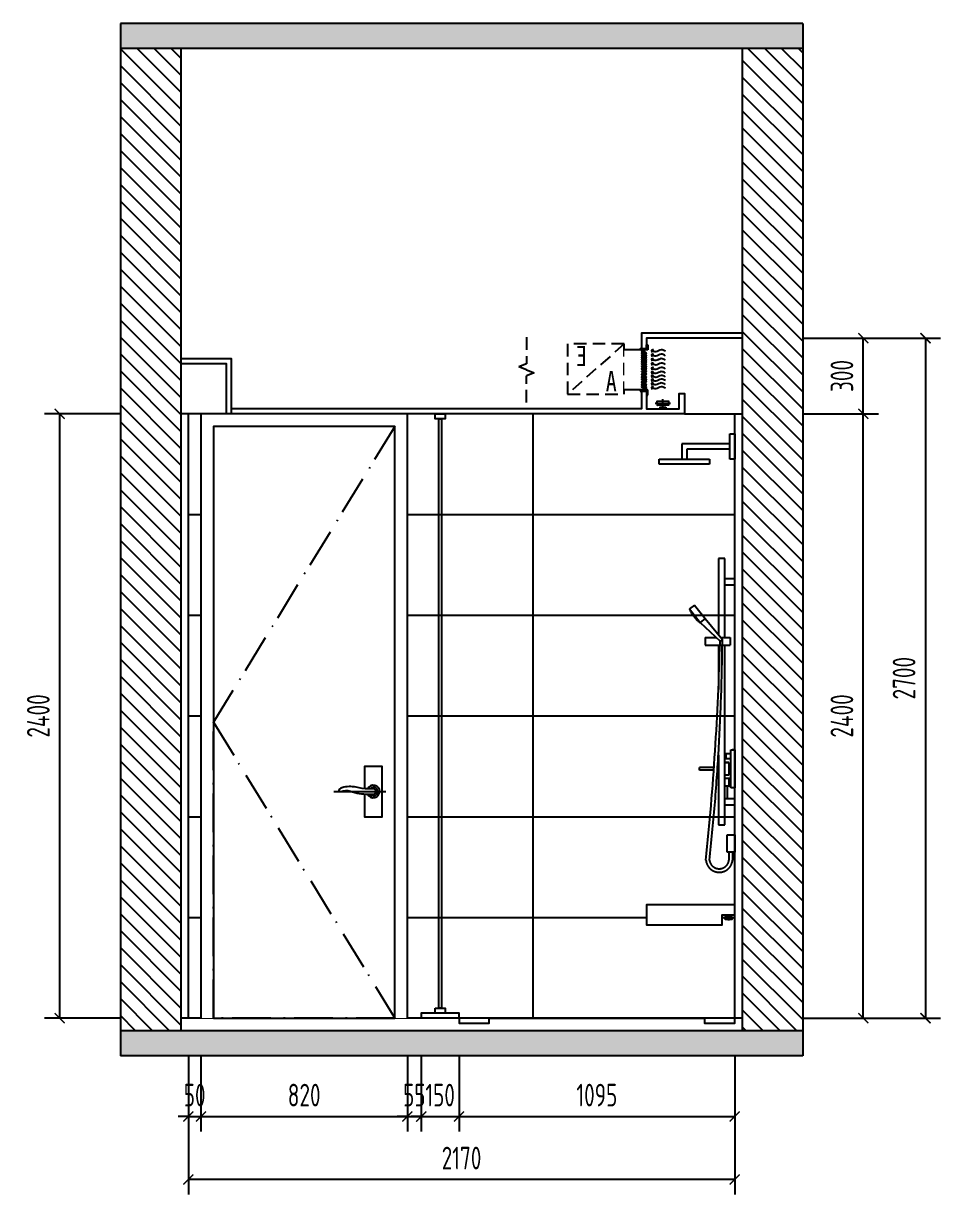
# Model space of a CAD drawing. Header units: millimetres. Extents: x 84706 to 149902, y -6776 to 26155.
# Drawn here: x 122901 to 126544, y -6680 to -2029 of the extents above; entities that cross this region are included whole.
import ezdxf

# ---------------------------------------------------------------- set-up
doc = ezdxf.new("R2010")
doc.units = ezdxf.units.MM
doc.set_wipeout_variables(frame=1)
for name, pattern in [('DASH', [8.89, 6.35, -2.54]), ('DASHED2', [0.375, 0.25, -0.125]), ('门开启线', [246.1862839999999, 154.0781899999999, -35.789775, 5.864008999999998, -50.45431])]:
    doc.linetypes.add(name, pattern=pattern)
doc.layers.get('Defpoints').update_dxf_attribs({"color": 250})
for name, color, linetype in [('D-detail', 5, 'Continuous'), ('DOOR', 60, 'Continuous'), ('DT', 2, 'Continuous'), ('EE1-【立面造型线（近看）】Elevation modelling line', 144, 'Continuous'), ('EE5-【立面楼板、墙体】Eloorslab_wall', 150, 'Continuous'), ('EE7-【立面填充】Hatch', 250, 'Continuous'), ('EE8-【立面完成线】Finish', 20, 'Continuous'), ('EL', 3, 'Continuous'), ('EL-FURN', 30, 'Continuous'), ('EL-立面看线', 30, 'Continuous'), ('EL-立面看线(稍粗）', 1, 'Continuous'), ('EL-立面细线', 142, 'Continuous'), ('EL-立面造型', 30, 'Continuous')]:
    doc.layers.add(name, color=color, linetype=linetype)
doc.styles.add('MT-DIM', font='ARCHS.SHX', dxfattribs={"width": 0.8})
doc.styles.add('尺寸标注', font='ARCHS.SHX', dxfattribs={"width": 0.8})
doc.dimstyles.new('海龙1：25', dxfattribs={"dimscale": 25, "dimtxt": 2.25, "dimasz": 1, "dimexe": 1.5, "dimexo": 1, "dimgap": 1, "dimtad": 1, "dimdec": 0, "dimrnd": 5, "dimdsep": 46, "dimtxsty": '尺寸标注', "dimblk": 'ARCHTICK', "dimblk1": 'ARCHTICK', "dimblk2": 'ARCHTICK', "dimcen": 1, "dimclrd": 44, "dimclre": 44, "dimclrt": 2, "dimadec": 0, "dimazin": 0, "dimtfac": 1, "dimtdec": 0, "dimtix": 1, "dimtmove": 2, "dimatfit": 3, "dimldrblk": 'hl_arrow2', "dimfxl": 0, "dimarcsym": 0})

# ---------------------------------------------------------------- blocks, each defined once
blk = doc.blocks.new('*U1003')
at = {"layer": 'EE7-【立面填充】Hatch'}
h = blk.add_hatch(dxfattribs=at)
h.set_pattern_fill('YPSGT-钢筋混凝土', color=256, scale=200, pattern_type=2)
h.set_pattern_definition([(45, (61385.59879143172, -63.15900906798197), (-28.2842712474619, 28.28427124746191), []), (49.99999999999999, (61385.59879143172, -63.15900906798197), (143.4520364390438, -12.55043580523186), [15, -165]), (355, (61385.59879143172, -63.15900906798197), (-27.75026602517336, 150.4384186484267), [12, -132]), (100.4514, (61397.55313143171, -64.20486906798214), (115.7018708051524, 137.8879053569638), [12.74804, -140.22842]), (46.18420000000002, (61385.59879143172, -23.15900906798197), (213.4482153555713, -33.10379468667664), [22.49999999999992, -247.4999999999992]), (96.6356, (61403.38613143172, -25.91766906798193), (186.9325396448845, 194.8235798487916), [19.12206, -210.3426]), (351.1842000000001, (61385.59879143172, -23.15900906798197), (186.9323924268017, 194.8237277533858), [18, -198]), (21, (61405.59879143172, -33.15900906798197), (119.3814060822059, -80.52378579802021), [15, -165]), (326, (61405.59879143172, -33.15900906798197), (48.66306307142572, 145.0300015942), [12, -132]), (71.45140000000002, (61415.54723143172, -39.86932906798211), (168.0445193917551, 64.50609935453575), [12.74803999999998, -140.2284199999997]), (37.50000000000001, (61385.59879143172, -63.15900906798197), (2.431971063458127, 66.57877076626228), [0, -130.4, 0, -134, 0, -132.5]), (7.499999999999999, (61385.59879143172, -63.15900906798197), (52.61390748842972, 78.88234237647204), [0, -76.4, 0, -127.4, 0, -50.5]), (327.5, (61340.99879143172, -63.15900906798197), (106.7644872344818, -4.510974346875996), [0, -50, 0, -156, 0, -207]), (317.5, (61320.99879143172, -63.15900906798197), (116.6372338684772, 20.02099646646351), [0, -65, 0, -103.6, 0, -147])])
h.paths.add_polyline_path([(152642.9471518079, -86528.9820920821), (149932.9471518079, -86528.9820920821), (149932.9471518079, -86628.9820920821), (152642.9471518079, -86628.9820920821)])
h.paths.add_polyline_path([(152642.9471518079, -82628.9820920821), (152642.9471518079, -82528.98209208206), (149932.9471518079, -82528.98209208206), (149932.9471518079, -82628.9820920821)])
h = blk.add_hatch(dxfattribs=at)
h.set_pattern_fill('ANSI31', color=256, scale=15)
h.set_pattern_definition([(45, (154943.0740408472, -85647.61110453092), (-33.67596045400932, 33.67596045400933), [])])
h.paths.add_polyline_path([(152642.9471518079, -86528.9820920821), (152642.9471518079, -82628.9820920821), (152402.9471518079, -82628.9820920821), (152402.9471518079, -86528.9820920821)])
h.paths.add_polyline_path([(149932.9471518079, -86528.9820920821), (150172.9471518079, -86528.9820920821), (150172.9471518079, -82628.9820920821), (149932.9471518079, -82628.9820920821)])
at = {"layer": 'EE5-【立面楼板、墙体】Eloorslab_wall'}
for p, q in [((149932.9471518079, -82528.98209208206), (149932.9471518079, -86628.9820920821)), ((149932.9471518079, -82528.98209208206), (152642.9471518079, -82528.98209208206)), ((152642.9471518079, -82528.98209208206), (152642.9471518079, -82628.9820920821)), ((149932.9471518079, -82628.9820920821), (152642.9471518079, -82628.9820920821)), ((150172.9471518079, -82628.9820920821), (150172.9471518079, -86528.9820920821)), ((152402.9471518079, -82628.9820920821), (152402.9471518079, -86528.9820920821)), ((152642.9471518079, -82628.9820920821), (152642.9471518079, -86528.9820920821)), ((149932.9471518079, -86528.9820920821), (152642.9471518079, -86528.9820920821)), ((152642.9471518079, -86528.9820920821), (152642.9471518079, -86628.9820920821)), ((149932.9471518079, -86628.9820920821), (152642.9471518079, -86628.9820920821))]:
    blk.add_line(p, q, dxfattribs=at)
at = {"layer": 'EE8-【立面完成线】Finish'}
blk.add_line((150172.9471518079, -86478.9820920821), (152402.9471518079, -86478.9820920821), dxfattribs=at)
blk = doc.blocks.new('A$C636C47A0')
at = {"layer": 'EL-立面造型', "color": 1, "linetype": 'DASH', "ltscale": 300}
for p, q in [((-39.80920849555696, 755.3565000098897), (1.455191522836685e-11, 755.3565000098897)), ((-39.80920849555696, 730.3565000098897), (1.455191522836685e-11, 730.3565000098897)), ((-160.1942581908515, 650.4133066927316), (-179.7802176400874, 634.8765698263887)), ((-179.7802176400874, 634.8765698263887), (-137.5202933635592, 581.6027601246024)), ((-160.1942581908515, 650.4133066927316), (-117.9343339143525, 597.1394969909452)), ((-117.9343339143525, 597.1394969909452), (-137.5202933635592, 581.6027601246024)), ((-137.5202933635592, 581.6027601245733), (-58.35951163251593, 506.334985329886)), ((-117.9343339143525, 597.1394969909452), (-48.96573760565661, 513.7866802859353)), ((-117.9052719976025, 521.5510530743923), (-117.9052719976316, 491.5510530743923)), ((-117.9052719976025, 521.5510530743923), (-74.36258626585186, 521.5510530743923)), ((-48.96573760565661, 513.7866802859353), (-58.35951163251593, 506.334985329886)), ((-55.39021027019771, 521.5510530743923), (-17.90527199760254, 521.5510530743923)), ((-17.90527199760254, 521.5510530743923), (-17.90527199760254, 491.5510530744214)), ((-117.9052719976316, 491.5510530743923), (-17.90527199760254, 491.5510530744214)), ((-35.00000000010186, 59.99999999898137), (-35.00000000010186, 39.99999999898137)), ((-15.00000000004366, 59.99999999901047), (-35.00000000010186, 59.99999999898137)), ((-15.00000000010186, 74.99999999895226), (-1.01863406598568e-10, 74.99999999898137)), ((-14.99999999981083, -75.00000000104774), (-15.00000000010186, 74.99999999895226)), ((-1.01863406598568e-10, 74.99999999898137), (-10.00000000004366, 74.99999999895226)), ((-1.01863406598568e-10, 74.99999999898137), (-10.00000000004366, 74.99999999895226)), ((-1.01863406598568e-10, 74.99999999898137), (1.309672370553017e-10, -75.00000000101863)), ((-82.29062903595332, 5.000000000058208), (-139.9999999999563, 5.000000000058208)), ((-140.0000000000146, -4.999999999592546), (-139.9999999999854, 5.000000000407454)), ((-64.80920849555696, 5.000000000058208), (-67.92626551345165, 5.000000000058208)), ((-39.80920849555696, 24.99999999898137), (-23.92857142879802, 24.99999999901047)), ((-23.92857142856519, 24.99999999901047), (-39.80920849555696, 24.99999999898137)), ((-23.92857142856519, 24.99999999901047), (-39.80920849555696, 24.99999999898137)), ((-15.00000000010186, 39.99999999901047), (-35.00000000010186, 39.99999999898137)), ((-23.92857142879802, 24.99999999901047), (-23.92857142853609, -25.00000000098953)), ((-23.92857142856519, 19.19642857040162), (-14.99999999998545, 19.19642857043073)), ((-23.92857142856519, 19.19642857040162), (-14.99999999998545, 19.19642857043073)), ((-23.92857142856519, 19.19642857040162), (-14.99999999998545, 19.19642857043073)), ((1.455191522836685e-11, -10), (-1.455191522836685e-11, 10)), ((-82.99952508592105, -4.999999999941792), (-139.9999999999854, -4.999999999941792)), ((-64.80920849555696, -4.999999999941792), (-68.59783544517995, -4.999999999941792)), ((-23.92857142853609, -25.00000000098953), (-39.80920849555696, -25.00000000098953)), ((-23.92857142853609, -25.00000000098953), (-39.80920849555696, -25.00000000101863)), ((-23.92857142853609, -25.00000000098953), (-39.80920849555696, -25.00000000101863)), ((-39.80920849555696, -37.54200394341024), (-14.99999999992724, -37.54200394338113)), ((-39.80920849555696, -37.54200394341024), (-14.99999999992724, -37.54200394338113)), ((-14.99999999998545, -19.19642857238068), (-23.92857142856519, -19.19642857238068)), ((-23.92857142856519, -19.19642857243889), (-14.99999999998545, -19.19642857238068)), ((-23.92857142856519, -19.19642857243889), (-14.99999999998545, -19.19642857238068)), ((-21.99999999981083, -67.54200394338113), (-21.99999999978172, -37.54200394338113)), ((-39.80920849555696, -67.54200394338113), (-14.99999999986903, -67.54200394335203)), ((-29.58538287905685, -67.54200394335203), (-29.58538287905685, -117.4999999998545)), ((1.309672370553017e-10, -75.00000000101863), (-14.99999999981083, -75.00000000104774)), ((1.309672370553017e-10, -75.00000000101863), (-9.999999999869033, -75.00000000104774)), ((1.309672370553017e-10, -75.00000000101863), (-9.999999999869033, -75.00000000104774)), ((-39.80920849526592, -117.4999999998545), (3.055902197957039e-10, -117.4999999998545)), ((-39.80920849526592, -142.4999999998545), (3.055902197957039e-10, -142.4999999998545)), ((-22.67543021730671, -330.4989063198736), (-22.67543021730671, -361.4317985856324)), ((-8.675430217277608, -330.4999999998545), (-8.675430217306712, -362.7853135856276))]:
    blk.add_line(p, q, dxfattribs=at)
for points in [[(-39.80920849555696, 521.5510530743923), (-39.80920849555696, 835.4999999999418), (-64.80920849555696, 835.4999999999418), (-64.80920849555696, 532.9344953168184)], [(-64.80920849555696, 53.89137565094279), (-64.80920849555696, -222.4999999998545), (-39.80920849555696, -222.4999999998545), (-39.80920849555696, 491.5510530744214)], [(-64.80920849555696, 491.5510530743923), (-64.80920849555696, 315.0419945953763)]]:
    blk.add_lwpolyline(points, dxfattribs=at)
blk.add_lwpolyline([(-29.99999999998545, -262.4999999998545), (1.455191522836685e-11, -262.4999999998545), (1.455191522836685e-11, -330.4999999998545), (-29.99999999998545, -330.4999999998545)], close=True, dxfattribs=at)
for centre, radius, start, end in [((-74.91478308696242, 674.6635746473039), 112.1595520525726, 200.7772510774657, 236.0697946897351), ((-8758.524398786758, 583.6118891782244), 8709.8385537478, 353.761741472323, 359.5406651215), ((-11149.69626401614, 784.5388871432224), 11094.82529676605, 354.0643491993949, 358.563151752435), ((-61.42543021730671, -357.6466425856343), 53.10928699999999, 185.5525820000563, 354.4474329996924), ((-61.42543021730671, -357.6466425856343), 39.10928699999999, 187.6013179991139, 354.4474329996924)]:
    blk.add_arc(centre, radius, start, end, dxfattribs=at)
blk = doc.blocks.new('GGGWER')
at = {"layer": 'EL-立面造型', "color": 1, "linetype": 'DASH', "ltscale": 300}
for points in [[(-20, 100), (0, 100), (0, 0), (-20, 0)], [(-300, 0), (-100, 0), (-100, -20), (-300, -20)]]:
    blk.add_lwpolyline(points, close=True, dxfattribs=at)
for points in [[(-20, 60), (-210, 60), (-210, 0)], [(-20, 40), (-190, 40), (-190, 0)]]:
    blk.add_lwpolyline(points, dxfattribs=at)
blk = doc.blocks.new('A$C0F9871BB')
at = {"layer": 'DT', "color": 1}
for p, q in [((7.085443459218368, -0.0002466000150889158), (7.085443459218368, 27.01428886980284)), ((14.17088691866957, 13.50702113489388), (-2.328306436538696e-10, 13.50702113489388))]:
    blk.add_line(p, q, dxfattribs=at)
for points in [[(3.256580495741218, 23.36041684972588), (10.91430642292835, 23.36041684972588), (10.91430642292835, 3.653625420061871), (3.256580495741218, 3.653625420061871)], [(14.17088691866957, 18.36041684972588), (16.8286128458567, 18.36041684972588), (16.8286128458567, 8.653625420061871), (14.17088691866957, 8.653625420061871)]]:
    blk.add_lwpolyline(points, close=True, dxfattribs=at)
blk = doc.blocks.new('A$C0D1D0B44')
at = {"layer": 'EL-立面细线', "ltscale": 0.5}
blk.add_line((-157.0995775086048, 25), (49.79754459127435, 25), dxfattribs=at)
at = {"layer": 'EL-立面细线', "ltscale": 200}
blk.add_lwpolyline([(-35.00000000001455, 15.21424949754146), (-35.00000000001455, -75.75483457495284), (34.99999999998545, -75.75483457495284), (34.99999999998545, 124.0158610510989), (-35.00000000001455, 124.0158610510989), (-35.00000000001455, 36.33351227275853)], dxfattribs=at)
blk.add_lwpolyline([(-20.00000000001455, 15), (0, 15, 0.9999999999999998), (0, 35), (-20.00000000002911, 35, -0.036097925124666), (-68.36591361832689, 41.74658067383279, 0.1213862734764879), (-125, 39.99999999999273, 0.1407759289163205), (-136.1449517931905, 32.40039907836763, 0.8300492427838406), (-130, 25, -0.1836364626514788), (-91.46376229388987, 26.17808597174008, 0.088986673723756)], format="xyb", close=True, dxfattribs=at)
for radius, start, end in [(25, 203.6888104759951, 155.9212742581917), (17.5, 214.067446991714, 146.4057801236961)]:
    blk.add_arc((0, 25), radius, start, end, dxfattribs=at)
blk = doc.blocks.new('*U711')
blk.add_wipeout([(0, -50.000000000000455), (0, 770), (2400.0000000001746, 770), (2400.0000000001746, -50.000000000000455)])
at = {"layer": 'EL-立面看线'}
blk.add_lwpolyline([(1.42e-14, -50), (2400.000000000175, -50), (2400.000000000175, 770), (0, 770)], dxfattribs=at)
blk.add_lwpolyline([(0, 0), (2350.000000000175, 0), (2350.000000000175, 720), (0, 720)], close=True, dxfattribs=at)
at = {"layer": 'EL-立面看线(稍粗）', "linetype": '门开启线'}
blk.add_line((2350.000000000175, 0), (1175.000000000087, 720), dxfattribs=at)
blk.add_lwpolyline([(1175.000000000087, 720), (1.42e-14, 5.68e-14), (1.42e-14, 5.68e-14), (9.95e-14, 720), (1175.000000000087, 720)], dxfattribs=at)
at = {"rotation": 270}
blk.add_blockref('A$C0D1D0B44', (874.9999548641863, 84.99999999988268), dxfattribs=at)
blk = doc.blocks.new('_ArchTick')
at = {"color": 2, "linetype": 'ByBlock', "const_width": 0.15}
blk.add_lwpolyline([(-0.5, -0.5), (0.5, 0.5)], dxfattribs=at)
blk = doc.blocks.new('*D946')
at = {"layer": 'Defpoints', "color": 0, "transparency": 16777216}
for p in [(123556.0794796332, -5979.306186256144), (123606.0794796332, -5979.306186256144), (123606.0794796332, -6369.908209782472)]:
    blk.add_point(p, dxfattribs=at)
at = {"layer": 'EE1-【立面造型线（近看）】Elevation modelling line', "color": 44, "lineweight": -2, "transparency": 16777216}
for p, q in [((123556.0794796332, -6129.908209782472), (123556.0794796332, -6429.908209782472)), ((123606.0794796332, -6129.908209782472), (123606.0794796332, -6429.908209782472)), ((123556.0794796332, -6369.908209782472), (123516.0794796332, -6369.908209782472)), ((123556.0794796332, -6369.908209782472), (123606.0794796332, -6369.908209782472)), ((123606.0794796332, -6369.908209782472), (123646.0794796332, -6369.908209782472))]:
    blk.add_line(p, q, dxfattribs=at)
at = {"layer": 'EE1-【立面造型线（近看）】Elevation modelling line', "color": 44, "lineweight": -2, "transparency": 16777216, "xscale": 40, "yscale": 40, "zscale": 40}
blk.add_blockref('_ArchTick', (123556.0794796332, -6369.908209782472), dxfattribs=at)
at = {"layer": 'EE1-【立面造型线（近看）】Elevation modelling line', "color": 44, "lineweight": -2, "transparency": 16777216, "xscale": 40, "yscale": 40, "zscale": 40, "rotation": 180}
blk.add_blockref('_ArchTick', (123606.0794796332, -6369.908209782472), dxfattribs=at)
at = {"layer": 'EE1-【立面造型线（近看）】Elevation modelling line', "color": 2, "transparency": 16777216, "insert": (123581.0794796332, -6284.908209782472), "char_height": 90, "attachment_point": 5, "style": '尺寸标注'}
blk.add_mtext('50', dxfattribs=at)
blk = doc.blocks.new('hl_arrow2')
at = {"color": 2}
blk.add_line((-0.221303783804, 2.183e-12), (-1, 5.72e-13), dxfattribs=at)
blk.add_lwpolyline([(-0.221303783804, 0), (-0.861040435366, -0.688592459968), (-0.653754463034, -0.862470062348), (0, 0), (-0.653754463034, 0.862470062348), (-0.861040435366, 0.688592459968)], close=True, dxfattribs=at)
for points in [[(-0.861040435366, 0.688592459968), (-0.653754463034, 0.862470062348), (-0.221303783804, 0), (0, 0)], [(-0.861040435366, -0.688592459968), (-0.653754463034, -0.862470062348), (-0.221303783804, 0), (0, 0)]]:
    blk.add_solid(points, dxfattribs=at)
blk = doc.blocks.new('*D943')
at = {"layer": 'Defpoints', "color": 0, "transparency": 16777216}
for p in [(123606.0794796332, -5979.306186256144), (124426.0794796332, -5979.306186256144), (124426.0794796332, -6369.908209782472)]:
    blk.add_point(p, dxfattribs=at)
at = {"layer": 'EE1-【立面造型线（近看）】Elevation modelling line', "color": 44, "lineweight": -2, "transparency": 16777216}
for p, q in [((123606.0794796332, -6129.908209782472), (123606.0794796332, -6429.908209782472)), ((124426.0794796332, -6129.908209782472), (124426.0794796332, -6429.908209782472)), ((123606.0794796332, -6369.908209782472), (124426.0794796332, -6369.908209782472))]:
    blk.add_line(p, q, dxfattribs=at)
at = {"layer": 'EE1-【立面造型线（近看）】Elevation modelling line', "color": 44, "lineweight": -2, "transparency": 16777216, "xscale": 40, "yscale": 40, "zscale": 40, "rotation": 180}
blk.add_blockref('_ArchTick', (123606.0794796332, -6369.908209782472), dxfattribs=at)
at = {"layer": 'EE1-【立面造型线（近看）】Elevation modelling line', "color": 44, "lineweight": -2, "transparency": 16777216, "xscale": 40, "yscale": 40, "zscale": 40}
blk.add_blockref('_ArchTick', (124426.0794796332, -6369.908209782472), dxfattribs=at)
at = {"layer": 'EE1-【立面造型线（近看）】Elevation modelling line', "color": 2, "transparency": 16777216, "insert": (124016.0794796332, -6284.908209782472), "char_height": 90, "attachment_point": 5, "style": '尺寸标注'}
blk.add_mtext('820', dxfattribs=at)
blk = doc.blocks.new('*D947')
at = {"layer": 'Defpoints', "color": 0, "transparency": 16777216}
for p in [(124426.0794796332, -5979.306186256144), (124481.0794796331, -5979.306186256144), (124481.0794796331, -6369.908209782472)]:
    blk.add_point(p, dxfattribs=at)
at = {"layer": 'EE1-【立面造型线（近看）】Elevation modelling line', "color": 44, "lineweight": -2, "transparency": 16777216}
for p, q in [((124426.0794796332, -6129.908209782472), (124426.0794796332, -6429.908209782472)), ((124481.0794796331, -6129.908209782472), (124481.0794796331, -6429.908209782472)), ((124426.0794796332, -6369.908209782472), (124386.0794796332, -6369.908209782472)), ((124426.0794796332, -6369.908209782472), (124481.0794796331, -6369.908209782472)), ((124481.0794796331, -6369.908209782472), (124521.0794796331, -6369.908209782472))]:
    blk.add_line(p, q, dxfattribs=at)
at = {"layer": 'EE1-【立面造型线（近看）】Elevation modelling line', "color": 44, "lineweight": -2, "transparency": 16777216, "xscale": 40, "yscale": 40, "zscale": 40}
blk.add_blockref('_ArchTick', (124426.0794796332, -6369.908209782472), dxfattribs=at)
at = {"layer": 'EE1-【立面造型线（近看）】Elevation modelling line', "color": 44, "lineweight": -2, "transparency": 16777216, "xscale": 40, "yscale": 40, "zscale": 40, "rotation": 180}
blk.add_blockref('_ArchTick', (124481.0794796331, -6369.908209782472), dxfattribs=at)
at = {"layer": 'EE1-【立面造型线（近看）】Elevation modelling line', "color": 2, "transparency": 16777216, "insert": (124453.5794796331, -6284.908209782472), "char_height": 90, "attachment_point": 5, "style": '尺寸标注'}
blk.add_mtext('55', dxfattribs=at)
blk = doc.blocks.new('*D948')
at = {"layer": 'Defpoints', "color": 0, "transparency": 16777216}
for p in [(124481.0794796331, -5979.306186256144), (124631.0794796331, -5979.306186256144), (124631.0794796331, -6369.908209782472)]:
    blk.add_point(p, dxfattribs=at)
at = {"layer": 'EE1-【立面造型线（近看）】Elevation modelling line', "color": 44, "lineweight": -2, "transparency": 16777216}
for p, q in [((124481.0794796331, -6129.908209782472), (124481.0794796331, -6429.908209782472)), ((124631.0794796331, -6129.908209782472), (124631.0794796331, -6429.908209782472)), ((124481.0794796331, -6369.908209782472), (124441.0794796331, -6369.908209782472)), ((124481.0794796331, -6369.908209782472), (124631.0794796331, -6369.908209782472)), ((124631.0794796331, -6369.908209782472), (124671.0794796331, -6369.908209782472))]:
    blk.add_line(p, q, dxfattribs=at)
at = {"layer": 'EE1-【立面造型线（近看）】Elevation modelling line', "color": 44, "lineweight": -2, "transparency": 16777216, "xscale": 40, "yscale": 40, "zscale": 40}
blk.add_blockref('_ArchTick', (124481.0794796331, -6369.908209782472), dxfattribs=at)
at = {"layer": 'EE1-【立面造型线（近看）】Elevation modelling line', "color": 44, "lineweight": -2, "transparency": 16777216, "xscale": 40, "yscale": 40, "zscale": 40, "rotation": 180}
blk.add_blockref('_ArchTick', (124631.0794796331, -6369.908209782472), dxfattribs=at)
at = {"layer": 'EE1-【立面造型线（近看）】Elevation modelling line', "color": 2, "transparency": 16777216, "insert": (124556.0794796331, -6284.908209782472), "char_height": 90, "attachment_point": 5, "style": '尺寸标注'}
blk.add_mtext('150', dxfattribs=at)
blk = doc.blocks.new('*D949')
at = {"layer": 'Defpoints', "color": 0, "transparency": 16777216}
for p in [(124631.0794796331, -5979.306186256144), (125726.079479633, -5979.306186256144), (125726.079479633, -6369.908209782472)]:
    blk.add_point(p, dxfattribs=at)
at = {"layer": 'EE1-【立面造型线（近看）】Elevation modelling line', "color": 44, "lineweight": -2, "transparency": 16777216}
for p, q in [((124631.0794796331, -6129.908209782472), (124631.0794796331, -6429.908209782472)), ((125726.079479633, -6129.908209782472), (125726.079479633, -6429.908209782472)), ((124631.0794796331, -6369.908209782472), (125726.079479633, -6369.908209782472))]:
    blk.add_line(p, q, dxfattribs=at)
at = {"layer": 'EE1-【立面造型线（近看）】Elevation modelling line', "color": 44, "lineweight": -2, "transparency": 16777216, "xscale": 40, "yscale": 40, "zscale": 40, "rotation": 180}
blk.add_blockref('_ArchTick', (124631.0794796331, -6369.908209782472), dxfattribs=at)
at = {"layer": 'EE1-【立面造型线（近看）】Elevation modelling line', "color": 44, "lineweight": -2, "transparency": 16777216, "xscale": 40, "yscale": 40, "zscale": 40}
blk.add_blockref('_ArchTick', (125726.079479633, -6369.908209782472), dxfattribs=at)
at = {"layer": 'EE1-【立面造型线（近看）】Elevation modelling line', "color": 2, "transparency": 16777216, "insert": (125178.5794796331, -6284.908209782472), "char_height": 90, "attachment_point": 5, "style": '尺寸标注'}
blk.add_mtext('1095', dxfattribs=at)
blk = doc.blocks.new('*D950')
at = {"layer": 'Defpoints', "color": 0, "transparency": 16777216}
for p in [(123556.0794796332, -5979.306186256144), (125726.079479633, -5979.306186256028), (123556.0794796332, -6619.897990138386)]:
    blk.add_point(p, dxfattribs=at)
at = {"layer": 'EE1-【立面造型线（近看）】Elevation modelling line', "color": 44, "lineweight": -2, "transparency": 16777216}
for p, q in [((123556.0794796332, -6379.897990138386), (123556.0794796332, -6679.897990138386)), ((125726.079479633, -6379.897990138386), (125726.079479633, -6679.897990138386)), ((125726.079479633, -6619.897990138386), (123556.0794796332, -6619.897990138386))]:
    blk.add_line(p, q, dxfattribs=at)
at = {"layer": 'EE1-【立面造型线（近看）】Elevation modelling line', "color": 44, "lineweight": -2, "transparency": 16777216, "xscale": 40, "yscale": 40, "zscale": 40, "rotation": 180}
blk.add_blockref('_ArchTick', (123556.0794796332, -6619.897990138386), dxfattribs=at)
at = {"layer": 'EE1-【立面造型线（近看）】Elevation modelling line', "color": 44, "lineweight": -2, "transparency": 16777216, "xscale": 40, "yscale": 40, "zscale": 40}
blk.add_blockref('_ArchTick', (125726.079479633, -6619.897990138386), dxfattribs=at)
at = {"layer": 'EE1-【立面造型线（近看）】Elevation modelling line', "color": 2, "transparency": 16777216, "insert": (124641.0794796331, -6534.897990138386), "char_height": 90, "attachment_point": 5, "style": '尺寸标注'}
blk.add_mtext('2170', dxfattribs=at)
blk = doc.blocks.new('*D944')
at = {"layer": 'Defpoints', "color": 0, "transparency": 16777216}
for p in [(123044.9999961374, -3579.30618625597), (123606.0794796332, -3579.30618625597), (123586.0794796332, -5979.306186256144)]:
    blk.add_point(p, dxfattribs=at)
at = {"layer": 'EE1-【立面造型线（近看）】Elevation modelling line', "color": 44, "lineweight": -2, "transparency": 16777216}
for p, q in [((123284.9999961374, -3579.30618625597), (122984.9999961374, -3579.30618625597)), ((123044.9999961374, -5979.306186256144), (123044.9999961374, -3579.30618625597)), ((123284.9999961374, -5979.306186256144), (122984.9999961374, -5979.306186256144))]:
    blk.add_line(p, q, dxfattribs=at)
at = {"layer": 'EE1-【立面造型线（近看）】Elevation modelling line', "color": 44, "lineweight": -2, "transparency": 16777216, "xscale": 40, "yscale": 40, "zscale": 40}
for p, rotation in [((123044.9999961374, -3579.30618625597), 90), ((123044.9999961374, -5979.306186256144), 270)]:
    blk.add_blockref('_ArchTick', p, dxfattribs=dict(at, rotation=rotation))
at = {"layer": 'EE1-【立面造型线（近看）】Elevation modelling line', "color": 2, "transparency": 16777216, "insert": (122959.9999961374, -4779.306186256037), "char_height": 90, "attachment_point": 5, "rotation": 90, "style": '尺寸标注'}
blk.add_mtext('2400', dxfattribs=at)
blk = doc.blocks.new('*D951')
at = {"layer": 'Defpoints', "color": 0, "transparency": 16777216}
for p in [(125526.0794700889, -3579.30618625597), (126236.9011955527, -3579.30618625597), (125726.079479633, -5979.306186256144)]:
    blk.add_point(p, dxfattribs=at)
at = {"layer": 'EE1-【立面造型线（近看）】Elevation modelling line', "color": 44, "lineweight": -2, "transparency": 16777216}
for p, q in [((125996.9011955527, -3579.30618625597), (126296.9011955527, -3579.30618625597)), ((126236.9011955527, -5979.306186256144), (126236.9011955527, -3579.30618625597)), ((125996.9011955527, -5979.306186256144), (126296.9011955527, -5979.306186256144))]:
    blk.add_line(p, q, dxfattribs=at)
at = {"layer": 'EE1-【立面造型线（近看）】Elevation modelling line', "color": 44, "lineweight": -2, "transparency": 16777216, "xscale": 40, "yscale": 40, "zscale": 40}
for p, rotation in [((126236.9011955527, -3579.30618625597), 90), ((126236.9011955527, -5979.306186256144), 270)]:
    blk.add_blockref('_ArchTick', p, dxfattribs=dict(at, rotation=rotation))
at = {"layer": 'EE1-【立面造型线（近看）】Elevation modelling line', "color": 2, "transparency": 16777216, "insert": (126151.9011955527, -4779.306186256036), "char_height": 90, "attachment_point": 5, "rotation": 90, "style": '尺寸标注'}
blk.add_mtext('2400', dxfattribs=at)
blk = doc.blocks.new('*D952')
at = {"layer": 'Defpoints', "color": 0, "transparency": 16777216}
for p in [(125756.0794796331, -3279.30618625597), (126236.9011955527, -3279.30618625597), (125526.0794700889, -3579.30618625597)]:
    blk.add_point(p, dxfattribs=at)
at = {"layer": 'EE1-【立面造型线（近看）】Elevation modelling line', "color": 44, "lineweight": -2, "transparency": 16777216}
for p, q in [((125996.9011955527, -3279.30618625597), (126296.9011955527, -3279.30618625597)), ((126236.9011955527, -3579.30618625597), (126236.9011955527, -3279.30618625597)), ((125996.9011955527, -3579.30618625597), (126296.9011955527, -3579.30618625597))]:
    blk.add_line(p, q, dxfattribs=at)
at = {"layer": 'EE1-【立面造型线（近看）】Elevation modelling line', "color": 44, "lineweight": -2, "transparency": 16777216, "xscale": 40, "yscale": 40, "zscale": 40}
for p, rotation in [((126236.9011955527, -3279.30618625597), 90), ((126236.9011955527, -3579.30618625597), 270)]:
    blk.add_blockref('_ArchTick', p, dxfattribs=dict(at, rotation=rotation))
at = {"layer": 'EE1-【立面造型线（近看）】Elevation modelling line', "color": 2, "transparency": 16777216, "insert": (126151.9011955527, -3429.30618625595), "char_height": 90, "attachment_point": 5, "rotation": 90, "style": '尺寸标注'}
blk.add_mtext('300', dxfattribs=at)
blk = doc.blocks.new('*D945')
at = {"layer": 'Defpoints', "color": 0, "transparency": 16777216}
for p in [(125756.0794796331, -3279.30618625597), (125726.079479633, -5979.306186256144), (126483.8004170937, -5979.306186256144)]:
    blk.add_point(p, dxfattribs=at)
at = {"layer": 'EE1-【立面造型线（近看）】Elevation modelling line', "color": 44, "lineweight": -2, "transparency": 16777216}
for p, q in [((126243.8004170937, -3279.30618625597), (126543.8004170937, -3279.30618625597)), ((126483.8004170937, -3279.30618625597), (126483.8004170937, -5979.306186256144)), ((126243.8004170937, -5979.306186256144), (126543.8004170937, -5979.306186256144))]:
    blk.add_line(p, q, dxfattribs=at)
at = {"layer": 'EE1-【立面造型线（近看）】Elevation modelling line', "color": 44, "lineweight": -2, "transparency": 16777216, "xscale": 40, "yscale": 40, "zscale": 40}
for p, rotation in [((126483.8004170937, -3279.30618625597), 90), ((126483.8004170937, -5979.306186256144), 270)]:
    blk.add_blockref('_ArchTick', p, dxfattribs=dict(at, rotation=rotation))
at = {"layer": 'EE1-【立面造型线（近看）】Elevation modelling line', "color": 2, "transparency": 16777216, "insert": (126398.8004170937, -4629.306186256037), "char_height": 90, "attachment_point": 5, "rotation": 90, "style": '尺寸标注'}
blk.add_mtext('2700', dxfattribs=at)
blk = doc.blocks.new('yhbyhuj')
at = {"color": 1, "linetype": 'DASHED2', "ltscale": 200}
blk.add_wipeout([(141202.5330713039, 18872.753536048378), (141202.5330713039, 19072.753536048378), (141427.70694664962, 19072.753536048378), (141427.70694664962, 19049.508002727325), (141590.59889210798, 19049.50800272737), (141590.59889210798, 18889.50800272737), (141427.70694664962, 18889.508002727325), (141427.70694664962, 18872.753536048334)], dxfattribs=at).translate(0, 0, -16379.99413495737).dxf.layer = 'EL-立面造型'
at = {"layer": 'EL-立面造型', "color": 136, "linetype": 'DASHED2', "ltscale": 200}
blk.add_line((141202.5330713039, 19072.75353604837, -16380.02584906086), (141427.7069466497, 18872.75353604832, -16380.02584906086), dxfattribs=at)
at = {"layer": 'EL-立面造型', "color": 4, "linetype": 'DASHED2', "ltscale": 200, "elevation": -16379.99438126727}
blk.add_lwpolyline([(141427.7069466497, 18872.75353604832), (141202.5330713039, 18872.75353604837), (141202.5330713039, 19072.75353604837), (141427.7069466497, 19072.75353604832)], close=True, dxfattribs=at)
for points in [[(141590.5988921079, 19099.50800272732), (141590.5988921079, 18993.50800272732)], [(141590.5988921079, 18993.50800272732), (141620.5988921079, 18981.50800272732)], [(141590.5988921079, 18969.50800272732), (141620.5988921079, 18981.50800272732)], [(141590.5988921079, 18969.50800272732), (141560.5988921079, 18957.50800272732)], [(141560.5988921079, 18957.50800272732), (141590.5988921079, 18945.50800272732)], [(141590.5988921079, 18839.50800272732), (141590.5988921079, 18945.50800272732)]]:
    blk.add_lwpolyline(points, dxfattribs=at)
at = {"layer": 'EL-立面造型', "color": 30, "linetype": 'DASHED2', "ltscale": 200, "char_height": 80, "style": 'MT-DIM'}
for s, insert, attachment_point in [('{\\fSimHei|b0|i0|c134|p49;E}', (141393.8450629707, 19064.40484732695, -16379.99438126727), 3), ('{\\fSimHei|b0|i0|c134|p49;A}', (141232.1663015209, 18964.40484732695, -16380.02584906086), 1)]:
    blk.add_mtext_dynamic_manual_height_columns(s, width=80, gutter_width=1500, heights=[0], dxfattribs=dict(at, insert=insert, attachment_point=attachment_point))
at = {"color": 136, "linetype": 'DASHED2', "ltscale": 200}
blk.add_wipeout([(141108.7963065311, 19049.50800272738), (141202.53307130386, 19049.50800272732), (141202.53307130386, 18889.50800272732), (141108.7963065311, 18889.50800272732)], dxfattribs=at).translate(0, 0, -16379.99413495737).dxf.layer = 'EL'
at = {"layer": 'EL', "color": 8}
for p, q in [((141123.7963065311, 19049.50800272738, -16379.99438126726), (141123.7963065311, 18889.50800272738, -16379.99438126726)), ((141138.7963065311, 19049.50800272732, -16379.99438126726), (141202.5330713039, 19049.50800272732, -16380.02584906086)), ((141138.7963065311, 18889.50800272732, -16379.99438126726), (141202.5330713039, 18889.50800272732, -16380.02584906086))]:
    blk.add_line(p, q, dxfattribs=at)
at = {"layer": 'EL', "color": 136, "linetype": 'DASHED2', "ltscale": 200, "elevation": -16379.99438126727}
for points in [[(141108.7963065311, 19069.50800272738), (141108.7963065311, 19049.50800272738), (141138.7963065311, 19049.50800272738), (141138.7963065311, 19054.50800272738), (141113.5906348379, 19054.50800272738), (141113.5906348379, 19069.50800272738), (141108.7963065311, 19069.50800272738)], [(141108.7963065311, 18869.50800272738), (141108.7963065311, 18889.50800272738), (141138.7963065311, 18889.50800272738), (141138.7963065311, 18884.50800272738), (141113.5906348379, 18884.50800272738), (141113.5906348379, 18869.50800272738), (141108.7963065311, 18869.50800272738)]]:
    blk.add_lwpolyline(points, dxfattribs=at)
at = {"layer": 'EL', "color": 250, "elevation": -16379.99438126727}
for points in [[(141086.3098917975, 19049.87869188419), (141093.4125673396, 19046.440157362), (141091.2863171019, 19038.61923775796)], [(141086.3098917975, 19049.8662727979), (141093.4125673396, 19046.4277382757), (141091.2863171019, 19038.60681867166)], [(141086.3098917975, 19032.45781856225), (141093.4125673396, 19029.01928404006), (141091.2863171019, 19021.19836443602)], [(141086.3098917975, 19032.44539947595), (141093.4125673396, 19029.00686495376), (141091.2863171019, 19021.18594534972)], [(141086.3098917975, 19015.03694524031), (141093.4125673396, 19011.59841071811), (141091.2863171019, 19003.77749111407)], [(141086.3098917975, 19015.02452615401), (141093.4125673396, 19011.58599163181), (141091.2863171019, 19003.76507202777)], [(141086.3098917975, 18997.60365283207), (141093.4125673396, 18994.16511830987), (141091.2863171019, 18986.34419870583)], [(141086.3098917975, 18980.17036042383), (141093.4125673396, 18976.73182590163), (141091.2863171019, 18968.91090629759)], [(141086.3098917975, 18963.46358456471), (141093.4125673396, 18960.02505004252), (141091.2863171019, 18952.20413043848)], [(141086.3098917975, 18948.57258261656), (141093.4125673396, 18945.13404809436), (141091.2863171019, 18937.31312849032)], [(141086.3098917975, 18933.31832239378), (141093.4125673396, 18929.87978787158), (141091.2863171019, 18922.05886826754)], [(141086.3098917975, 18918.42732044563), (141093.4125673396, 18914.98878592343), (141091.2863171019, 18907.16786631939)], [(141086.3098917975, 18903.17306022285), (141093.4125673396, 18899.73452570065), (141091.2863171019, 18891.91360609661)]]:
    blk.add_lwpolyline(points, dxfattribs=at)
for points in [[(141113.3038563403, 19036.26918087431), (141131.9658701199, 19047.04369955361), (141133.1273134209, 19045.03202074618), (141114.4652996413, 19034.25750206682)], [(141113.3038563403, 19027.5587442134), (141131.9658701199, 19038.3332628927), (141133.1273134209, 19036.32158408526), (141114.4652996413, 19025.54706540596)], [(141113.3038563403, 19018.84830755237), (141131.9658701199, 19029.62282623167), (141133.1273134209, 19027.61114742424), (141114.4652996413, 19016.83662874487)], [(141113.3038563403, 19010.13787089146), (141131.9658701199, 19020.91238957076), (141133.1273134209, 19018.90071076332), (141114.4652996413, 19008.12619208402)], [(141113.3038563403, 19001.42743423043), (141131.9658701199, 19012.20195290973), (141133.1273134209, 19010.19027410229), (141114.4652996413, 18999.41575542293)], [(141113.3038563403, 18992.71699756951), (141131.9658701199, 19003.49151624882), (141133.1273134209, 19001.47983744138), (141114.4652996413, 18990.70531876208)], [(141113.3038563403, 18984.00656090848), (141131.9658701199, 18994.78107958779), (141133.1273134209, 18992.76940078035), (141114.4652996413, 18981.99488210105)], [(141113.3038563403, 18975.29612424757), (141131.9658701199, 18986.07064292688), (141133.1273134209, 18984.05896411944), (141114.4652996413, 18973.28444544013)], [(141113.3038563403, 18965.00225408198), (141131.9658701199, 18975.77677276128), (141133.1273134209, 18973.76509395384), (141114.4652996413, 18962.99057527454)], [(141113.3038563403, 18953.91614970213), (141131.9658701199, 18964.69066838143), (141133.1273134209, 18962.67898957399), (141114.4652996413, 18951.90447089463)], [(141113.3038563403, 18942.43418694622), (141131.9658701199, 18953.20870562553), (141133.1273134209, 18951.19702681809), (141114.4652996413, 18940.42250813878)], [(141113.3038563403, 18932.14031678074), (141131.9658701199, 18942.91483546005), (141133.1273134209, 18940.90315665261), (141114.4652996413, 18930.12863797331)], [(141113.3038563403, 18923.42988011971), (141131.9658701199, 18934.20439879902), (141133.1273134209, 18932.19271999158), (141114.4652996413, 18921.41820131228)], [(141113.3038563403, 18911.94791736381), (141131.9658701199, 18922.72243604311), (141133.1273134209, 18920.71075723568), (141114.4652996413, 18909.93623855637)], [(141113.3038563403, 18901.65404719833), (141131.9658701199, 18912.42856587764), (141133.1273134209, 18910.4168870702), (141114.4652996413, 18899.64236839089)], [(141113.3038563403, 18892.9436105373), (141131.9658701199, 18903.71812921661), (141133.1273134209, 18901.70645040917), (141114.4652996413, 18890.93193172987)]]:
    blk.add_lwpolyline(points, close=True, dxfattribs=at)
at = {"layer": 'EL', "color": 250}
for points, knots in [([(141038.2943055105, 19043.14806456593, -16379.99438126726), (141044.2192146977, 19046.30503952937, -16379.99438126726), (141057.3866829805, 19053.32107410245, -16379.99438126726), (141075.4624136432, 19036.66175072032, -16379.99438126726), (141088.0335743144, 19043.50993280721, -16379.99438126726), (141093.4125673396, 19046.440157362, -16379.99438126726)], [0, 0, 0, 0, 18.58480241334936, 41.30270837641292, 58.29333814768547, 58.29333814768547, 58.29333814768547, 58.29333814768547]), ([(141038.2943055105, 19043.13564547963, -16379.99438126726), (141044.2192146977, 19046.29262044307, -16379.99438126726), (141057.3866829805, 19053.30865501615, -16379.99438126726), (141075.4624136432, 19036.64933163402, -16379.99438126726), (141088.0335743144, 19043.49751372091, -16379.99438126726), (141093.4125673396, 19046.4277382757, -16379.99438126726)], [0, 0, 0, 0, 18.58480241334936, 41.30270837641292, 58.29333814768547, 58.29333814768547, 58.29333814768547, 58.29333814768547]), ([(141038.2943055105, 19025.72719124399, -16379.99438126726), (141044.2192146977, 19028.88416620743, -16379.99438126726), (141057.3866829805, 19035.90020078051, -16379.99438126726), (141075.4624136432, 19019.24087739838, -16379.99438126726), (141088.0335743144, 19026.08905948527, -16379.99438126726), (141093.4125673396, 19029.01928404006, -16379.99438126726)], [0, 0, 0, 0, 18.58480241334936, 41.30270837641292, 58.29333814768547, 58.29333814768547, 58.29333814768547, 58.29333814768547]), ([(141038.2943055105, 19025.71477215769, -16379.99438126726), (141044.2192146977, 19028.87174712113, -16379.99438126726), (141057.3866829805, 19035.88778169421, -16379.99438126726), (141075.4624136432, 19019.22845831208, -16379.99438126726), (141088.0335743144, 19026.07664039897, -16379.99438126726), (141093.4125673396, 19029.00686495376, -16379.99438126726)], [0, 0, 0, 0, 18.58480241334936, 41.30270837641292, 58.29333814768547, 58.29333814768547, 58.29333814768547, 58.29333814768547]), ([(141038.2943055105, 19008.30631792205, -16379.99438126726), (141044.2192146977, 19011.46329288548, -16379.99438126726), (141057.3866829805, 19018.47932745857, -16379.99438126726), (141075.4624136432, 19001.82000407643, -16379.99438126726), (141088.0335743144, 19008.66818616333, -16379.99438126726), (141093.4125673396, 19011.59841071811, -16379.99438126726)], [0, 0, 0, 0, 18.58480241334936, 41.30270837641292, 58.29333814768547, 58.29333814768547, 58.29333814768547, 58.29333814768547]), ([(141038.2943055105, 19008.29389883575, -16379.99438126726), (141044.2192146977, 19011.45087379919, -16379.99438126726), (141057.3866829805, 19018.46690837227, -16379.99438126726), (141075.4624136432, 19001.80758499014, -16379.99438126726), (141088.0335743144, 19008.65576707703, -16379.99438126726), (141093.4125673396, 19011.58599163181, -16379.99438126726)], [0, 0, 0, 0, 18.58480241334936, 41.30270837641292, 58.29333814768547, 58.29333814768547, 58.29333814768547, 58.29333814768547]), ([(141038.2943055105, 18990.87302551381, -16379.99438126726), (141044.2192146977, 18994.03000047724, -16379.99438126726), (141057.3866829805, 19001.04603505033, -16379.99438126726), (141075.4624136432, 18984.38671166819, -16379.99438126726), (141088.0335743144, 18991.23489375509, -16379.99438126726), (141093.4125673396, 18994.16511830987, -16379.99438126726)], [0, 0, 0, 0, 18.58480241334936, 41.30270837641292, 58.29333814768547, 58.29333814768547, 58.29333814768547, 58.29333814768547]), ([(141038.2943055105, 18973.43973310557, -16379.99438126726), (141044.2192146977, 18976.596708069, -16379.99438126726), (141057.3866829805, 18983.61274264209, -16379.99438126726), (141075.4624136432, 18966.95341926001, -16379.99438126726), (141088.0335743144, 18973.80160134684, -16379.99438126726), (141093.4125673396, 18976.73182590163, -16379.99438126726)], [0, 0, 0, 0, 18.58480241334923, 41.30270837641247, 58.29333814768488, 58.29333814768488, 58.29333814768488, 58.29333814768488]), ([(141038.2943055105, 18956.73295724645, -16379.99438126726), (141044.2192146977, 18959.88993220989, -16379.99438126726), (141057.3866829805, 18966.90596678297, -16379.99438126726), (141075.4624136432, 18950.24664340084, -16379.99438126726), (141088.0335743144, 18957.09482548773, -16379.99438126726), (141093.4125673396, 18960.02505004252, -16379.99438126726)], [0, 0, 0, 0, 18.58480241334936, 41.30270837641307, 58.29333814768549, 58.29333814768549, 58.29333814768549, 58.29333814768549]), ([(141038.2943055105, 18941.8419552983, -16379.99438126726), (141044.2192146977, 18944.99893026173, -16379.99438126726), (141057.3866829805, 18952.01496483482, -16379.99438126726), (141075.4624136432, 18935.35564145268, -16379.99438126726), (141088.0335743144, 18942.20382353957, -16379.99438126726), (141093.4125673396, 18945.13404809436, -16379.99438126726)], [0, 0, 0, 0, 18.58480241334909, 41.30270837641233, 58.29333814768474, 58.29333814768474, 58.29333814768474, 58.29333814768474]), ([(141038.2943055105, 18926.58769507552, -16379.99438126726), (141044.2192146977, 18929.74467003896, -16379.99438126726), (141057.3866829805, 18936.76070461204, -16379.99438126726), (141075.4624136432, 18920.10138122991, -16379.99438126726), (141088.0335743144, 18926.9495633168, -16379.99438126726), (141093.4125673396, 18929.87978787158, -16379.99438126726)], [0, 0, 0, 0, 18.58480241334923, 41.30270837641278, 58.29333814768548, 58.29333814768548, 58.29333814768548, 58.29333814768548]), ([(141038.2943055105, 18911.69669312736, -16379.99438126726), (141044.2192146977, 18914.8536680908, -16379.99438126726), (141057.3866829805, 18921.86970266388, -16379.99438126726), (141075.4624136432, 18905.21037928175, -16379.99438126726), (141088.0335743144, 18912.05856136864, -16379.99438126726), (141093.4125673396, 18914.98878592343, -16379.99438126726)], [0, 0, 0, 0, 18.58480241334909, 41.30270837641233, 58.29333814768474, 58.29333814768474, 58.29333814768474, 58.29333814768474]), ([(141038.2943055105, 18896.44243290459, -16379.99438126726), (141044.2192146977, 18899.59940786802, -16379.99438126726), (141057.3866829805, 18906.61544244111, -16379.99438126726), (141075.4624136432, 18889.95611905897, -16379.99438126726), (141088.0335743144, 18896.80430114586, -16379.99438126726), (141093.4125673396, 18899.73452570065, -16379.99438126726)], [0, 0, 0, 0, 18.58480241334923, 41.30270837641278, 58.29333814768548, 58.29333814768548, 58.29333814768548, 58.29333814768548])]:
    blk.add_open_spline(points, degree=3, knots=knots, dxfattribs=at)

msp = doc.modelspace()

# ---------------------------------------------------------------- linework, layer by layer
at = {"layer": 'EE1-【立面造型线（近看）】Elevation modelling line'}
for points in [[(125726.079479633, -5529.306186256144), (125376.0794796331, -5529.306186256144), (125376.0794796331, -5609.306186256144), (125676.0794796331, -5609.306186256144), (125676.0794796331, -5569.306186256144), (125726.079479633, -5569.306186256144), (125726.079479633, -5529.306186256144)], [(124631.0794796331, -5979.306186256144), (124631.0794796331, -5959.306186256144), (124481.0794796331, -5959.306186256144), (124481.0794796331, -5979.306186256144)]]:
    msp.add_lwpolyline(points, dxfattribs=at)
at = {"layer": 'EE7-【立面填充】Hatch'}
for p, q in [((124926.079479633, -5979.306186256144), (124926.079479633, -3579.30618625597)), ((125676.0794796331, -5579.306186256144), (125726.079479633, -5579.306186256144)), ((125676.0794796331, -5579.306186256144), (125726.079479633, -5579.306186256144))]:
    msp.add_line(p, q, dxfattribs=at)
at = {"layer": 'EE8-【立面完成线】Finish'}
for p, q in [((123556.0794796332, -5979.306186256144), (123556.0794796332, -3579.306186256144)), ((125726.079479633, -5979.306186256028), (125726.079479633, -3579.30618625597))]:
    msp.add_line(p, q, dxfattribs=at)
msp.add_lwpolyline([(124631.079479633, -5979.306186256144), (124631.079479633, -5999.306186256144), (124751.079479633, -5999.306186256144), (124751.079479633, -5979.306186256144), (125606.079479633, -5979.306186256144), (125606.079479633, -5999.306186256144), (125726.079479633, -5999.306186256144), (125726.079479633, -5979.306186256144)], dxfattribs=at)
at = {"layer": 'EL-立面造型', "color": 250}
msp.add_line((125526.0794700889, -3579.30618625597), (125756.0794796331, -3579.30618625597), dxfattribs=at)
at = {"layer": 'EL-立面造型'}
msp.add_lwpolyline([(125756.0794796331, -3279.30618625597), (125376.0794700889, -3279.30618625597), (125376.0794700889, -3559.30618625597), (125506.0794700889, -3559.30618625597), (125506.0794700889, -3499.30618625597), (125526.0794700889, -3499.30618625597), (125526.0794700889, -3579.30618625597), (123706.0794796331, -3579.30618625597)], dxfattribs=at)
at = {"layer": 'EL-立面造型', "color": 4, "elevation": 16379.99413495736}
msp.add_lwpolyline([(125756.0794748535, -3259.30618625597), (125356.0794700889, -3259.30618625597), (125356.0794700889, -3559.30618625597), (123726.0794796331, -3559.30618625597)], dxfattribs=at)
at = {"layer": 'EL-立面造型'}
for points in [[(124536.0794796331, -3579.306186256144), (124576.0794796331, -3579.306186256144), (124576.0794796331, -3599.306186256144), (124536.0794796331, -3599.306186256144)], [(124536.0794796331, -5939.306186256144), (124576.0794796331, -5939.306186256144), (124576.0794796331, -5959.306186256144), (124536.0794796331, -5959.306186256144)]]:
    msp.add_lwpolyline(points, close=True, dxfattribs=at)
at = {"layer": 'EL-立面造型', "color": 4}
msp.add_lwpolyline([(124551.0794796331, -3599.306186256144), (124561.0794796331, -3599.306186256144), (124561.0794796331, -5939.306186256144), (124551.0794796331, -5939.306186256144)], close=True, dxfattribs=at)

# ---------------------------------------------------------------- block references
at = {"xscale": -1}
msp.add_blockref('*U1003', (275929.026631441, 80499.67590582595), dxfattribs=at)
at = {"layer": 'D-detail', "color": 1}
msp.add_blockref('GGGWER', (125726.0794796329, -3759.307174232759), dxfattribs=at)
at = {"layer": 'DOOR'}
for p, xscale, yscale, zscale, rotation in [((125410.4313869584, -3521.649755693885), 2.249999998371382, 2.249999998371382, 2.249999998371382, 270.3903909936414), ((125719.4683295134, -5591.900044593382), 1.349999999022829, 1.349999999022829, 1.349999999022829, 90.39039099364136)]:
    msp.add_blockref('A$C0F9871BB', p, dxfattribs=dict(at, xscale=xscale, yscale=yscale, zscale=zscale, rotation=rotation))
at = {"layer": 'EL-立面造型'}
msp.add_blockref('A$C636C47A0', (125726.0794796329, -4989.307174154528), dxfattribs=at)

# ---------------------------------------------------------------- dimensions: what is measured, and where the dimension line sits
at = {"layer": 'EE1-【立面造型线（近看）】Elevation modelling line'}
for base, p1, p2, picture, middle in [((126236.9011955527, -3279.30618625597), (125526.0794700889, -3579.30618625597), (125756.0794796331, -3279.30618625597), '*D952', (126151.9011955527, -3429.30618625595)), ((126483.8004170937, -5979.306186256144), (125756.0794796331, -3279.30618625597), (125726.079479633, -5979.306186256144), '*D945', (126398.8004170937, -4629.306186256037)), ((126236.9011955527, -3579.30618625597), (125726.079479633, -5979.306186256144), (125526.0794700889, -3579.30618625597), '*D951', (126151.9011955527, -4779.306186256036))]:
    dim = msp.add_linear_dim(base=base, p1=p1, p2=p2, angle=90, dimstyle='海龙1：25', override={"dimscale": 40, "dimfxl": 6}, dxfattribs=at)
    dim.commit()
    dim.dimension.update_dxf_attribs({"geometry": picture, "text_midpoint": middle})
dim = msp.add_linear_dim(base=(125726.079479633, -6369.908209782472), p1=(124631.0794796331, -5979.306186256144), p2=(125726.079479633, -5979.306186256144), dimstyle='海龙1：25', override={"dimscale": 40, "dimfxl": 6}, dxfattribs=at)
dim.commit()
dim.dimension.update_dxf_attribs({"geometry": '*D949', "text_midpoint": (125178.5794796331, -6284.908209782472)})

# ---------------------------------------------------------------- next in the draw order: block references
at = {"rotation": 90.00000000000001}
msp.add_blockref('*U711', (124376.0794796332, -5979.306186256144), dxfattribs=at)
at = {"layer": 'EL-FURN', "xscale": -1}
msp.add_blockref('yhbyhuj', (266489.6701049268, -22374.46021530125, 16379.99413495761), dxfattribs=at)

# ---------------------------------------------------------------- next in the draw order: linework, layer by layer
at = {"layer": 'EE7-【立面填充】Hatch'}
for p, q in [((123556.0794796332, -3979.306186256144), (123606.0794796332, -3979.306186256144)), ((124426.0794796332, -3979.306186256144), (125726.079479633, -3979.306186256144)), ((123556.0794796332, -4379.306186256144), (123606.0794796332, -4379.306186256144)), ((124426.0794796332, -4379.306186256144), (125726.079479633, -4379.306186256144)), ((123556.0794796332, -4779.306186256144), (123606.0794796332, -4779.306186256144)), ((124426.0794796332, -4779.306186256144), (125726.079479633, -4779.306186256144)), ((123556.0794796332, -5179.306186256144), (123606.0794796332, -5179.306186256144)), ((124426.0794796332, -5179.306186256144), (125726.079479633, -5179.306186256144)), ((123556.0794796332, -5579.306186256148), (123606.0794796332, -5579.306186256148)), ((124426.0794796332, -5579.306186256148), (125376.0794796331, -5579.306186256145))]:
    msp.add_line(p, q, dxfattribs=at)
at = {"layer": 'EL-FURN'}
msp.add_lwpolyline([(123526.0794796331, -3379.30618625597), (123706.0794796331, -3379.30618625597), (123706.0794796331, -3579.30618625597)], dxfattribs=at)
at = {"layer": 'EL-立面造型', "color": 250}
msp.add_line((123706.0794796331, -3579.306186255971), (123526.0794796331, -3579.306186255971), dxfattribs=at)
at = {"layer": 'EL-立面造型', "color": 4}
msp.add_lwpolyline([(123526.0794796331, -3359.30618625597), (123726.0794796331, -3359.30618625597), (123726.0794796331, -3579.30618625597)], dxfattribs=at)

# ---------------------------------------------------------------- next in the draw order: dimensions: what is measured, and where the dimension line sits
at = {"layer": 'EE1-【立面造型线（近看）】Elevation modelling line'}
dim = msp.add_linear_dim(base=(123044.9999961374, -3579.30618625597), p1=(123586.0794796332, -5979.306186256144), p2=(123606.0794796332, -3579.30618625597), angle=90, dimstyle='海龙1：25', override={"dimscale": 40, "dimfxl": 6}, dxfattribs=at)
dim.commit()
dim.dimension.update_dxf_attribs({"geometry": '*D944', "text_midpoint": (122959.9999961374, -4779.306186256037)})
for base, p1, p2, picture, middle in [((123606.0794796332, -6369.908209782472), (123556.0794796332, -5979.306186256144), (123606.0794796332, -5979.306186256144), '*D946', (123581.0794796332, -6284.908209782472)), ((123556.0794796332, -6619.897990138386), (125726.079479633, -5979.306186256028), (123556.0794796332, -5979.306186256144), '*D950', (124641.0794796331, -6534.897990138386)), ((124426.0794796332, -6369.908209782472), (123606.0794796332, -5979.306186256144), (124426.0794796332, -5979.306186256144), '*D943', (124016.0794796332, -6284.908209782472)), ((124481.0794796331, -6369.908209782472), (124426.0794796332, -5979.306186256144), (124481.0794796331, -5979.306186256144), '*D947', (124453.5794796331, -6284.908209782472)), ((124631.0794796331, -6369.908209782472), (124481.0794796331, -5979.306186256144), (124631.0794796331, -5979.306186256144), '*D948', (124556.0794796331, -6284.908209782472))]:
    dim = msp.add_linear_dim(base=base, p1=p1, p2=p2, dimstyle='海龙1：25', override={"dimscale": 40, "dimfxl": 6}, dxfattribs=at)
    dim.commit()
    dim.dimension.update_dxf_attribs({"geometry": picture, "text_midpoint": middle})

doc.saveas('drawing.dxf')
